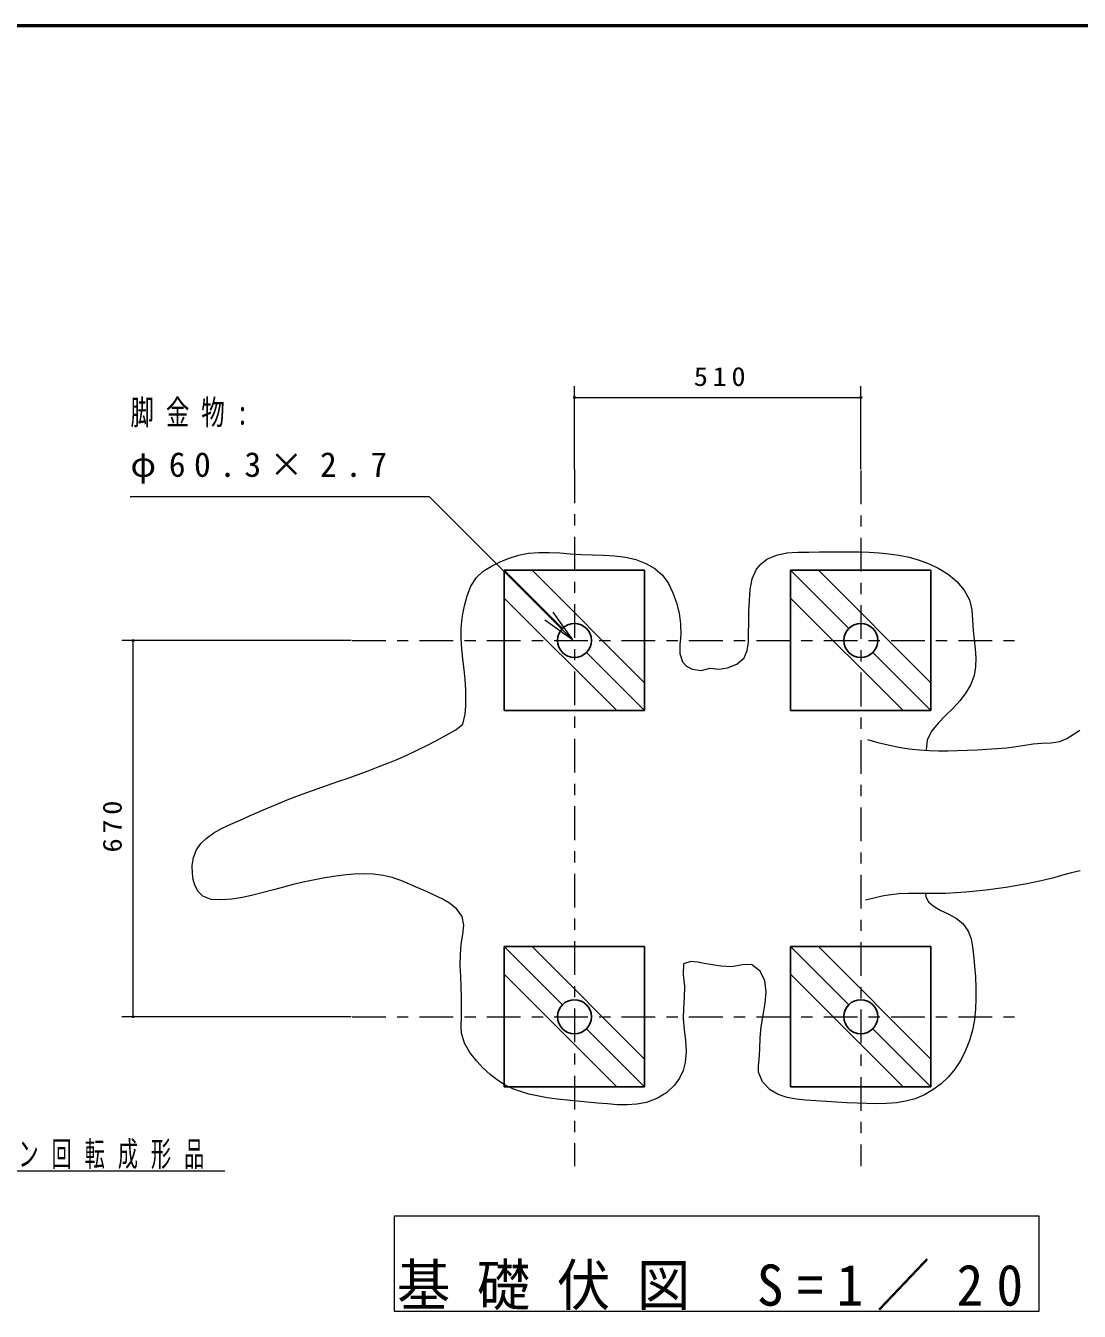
# Model space of a CAD drawing. Units: millimetres on the paper, scale 1:20. Extents: x -365 to 0, y -5 to 257.
# Drawn here: x -238 to -144.2, y 142.5 to 257 of the extents above; entities that cross this region are included whole.
import ezdxf

# ---------------------------------------------------------------- set-up
doc = ezdxf.new("R2010")
doc.units = ezdxf.units.MM
doc.linetypes.add('USER2', pattern=[6, 3, -1, 1, -1])
doc.layers.add('LY_1', color=7, linetype='Continuous', lineweight=13)
doc.styles.add('ＭＳ ゴシック', font='')
doc.styles.get('ＭＳ ゴシック').set_extended_font_data('MS Gothic')

# ---------------------------------------------------------------- blocks, each defined once
blk = doc.blocks.new('dimension_origin')
at = {"color": 0, "linetype": 'Continuous', "lineweight": -2}
blk.add_circle((0, 0), 1.25, dxfattribs=at)

msp = doc.modelspace()

# ---------------------------------------------------------------- linework, layer by layer
at = {"layer": 'LY_1', "lineweight": 50}
msp.add_line((0, 257), (-365, 257), dxfattribs=at)
at = {"layer": 'LY_1'}
for p, q in [((-189.121, 217.503), (-189.121, 224.901)), ((-163.621, 217.503), (-163.621, 224.901)), ((-189.121, 223.901), (-163.621, 223.901)), ((-202.039, 215.046), (-228.704, 215.046)), ((-189.286, 202.315), (-202.039, 215.046)), ((-195.371, 208.523), (-190.19, 203.343)), ((-192.896, 208.523), (-182.871, 198.498)), ((-169.871, 208.523), (-164.69, 203.343)), ((-167.396, 208.523), (-157.371, 198.498)), ((-195.371, 206.048), (-185.346, 196.023)), ((-169.871, 206.048), (-159.846, 196.023)), ((-189.286, 202.315), (-191.763, 204.081)), ((-191.056, 204.788), (-189.286, 202.315)), ((-209.021, 202.273), (-229.425, 202.273)), ((-228.425, 168.773), (-228.425, 202.273)), ((-188.051, 201.204), (-182.871, 196.023)), ((-162.551, 201.204), (-157.371, 196.023)), ((-195.371, 175.023), (-190.19, 169.843)), ((-192.896, 175.023), (-182.871, 164.998)), ((-169.871, 175.023), (-164.69, 169.843)), ((-167.396, 175.023), (-157.371, 164.998)), ((-195.371, 172.548), (-185.346, 162.523)), ((-169.871, 172.548), (-159.846, 162.523)), ((-209.021, 168.773), (-229.425, 168.773)), ((-188.051, 167.704), (-182.871, 162.523)), ((-162.551, 167.704), (-157.371, 162.523)), ((-262.264, 155.052), (-220.264, 155.052)), ((-205.168, 151.019), (-205.168, 142.546)), ((-147.742, 151.019), (-205.168, 151.019)), ((-147.742, 142.546), (-147.742, 151.019)), ((-205.168, 142.546), (-147.742, 142.546))]:
    msp.add_line(p, q, dxfattribs=at)
at = {"layer": 'LY_1', "linetype": 'USER2'}
for p, q in [((-189.121, 217.503), (-189.121, 155.479)), ((-163.621, 217.403), (-163.621, 155.479)), ((-208.921, 202.273), (-149.213, 202.273)), ((-208.921, 168.773), (-149.09, 168.773))]:
    msp.add_line(p, q, dxfattribs=at)
at = {"layer": 'LY_1', "lineweight": 25}
for p, q in [((-195.371, 208.523), (-195.371, 196.023)), ((-182.871, 208.523), (-195.371, 208.523)), ((-182.871, 196.023), (-182.871, 208.523)), ((-169.871, 208.523), (-169.871, 196.023)), ((-157.371, 208.523), (-169.871, 208.523)), ((-157.371, 196.023), (-157.371, 208.523)), ((-195.371, 196.023), (-182.871, 196.023)), ((-169.871, 196.023), (-157.371, 196.023)), ((-195.371, 175.023), (-195.371, 162.523)), ((-182.871, 175.023), (-195.371, 175.023)), ((-182.871, 162.523), (-182.871, 175.023)), ((-169.871, 175.023), (-169.871, 162.523)), ((-157.371, 175.023), (-169.871, 175.023)), ((-157.371, 162.523), (-157.371, 175.023)), ((-195.371, 162.523), (-182.871, 162.523)), ((-169.871, 162.523), (-157.371, 162.523))]:
    msp.add_line(p, q, dxfattribs=at)
at = {"layer": 'LY_1'}
for points in [[(-223.145, 181.512), (-223.165, 182.238), (-223.051, 182.961), (-222.787, 183.635), (-222.408, 184.181), (-221.932, 184.648), (-221.244, 185.139), (-220.499, 185.544), (-219.726, 185.905), (-218.892, 186.282), (-218.058, 186.654), (-217.225, 187.02), (-216.389, 187.378), (-215.551, 187.728), (-214.708, 188.068), (-213.86, 188.397), (-212.951, 188.735), (-212.036, 189.062), (-211.119, 189.383), (-210.202, 189.702), (-209.288, 190.02), (-208.38, 190.344), (-207.492, 190.669), (-206.611, 191.005), (-205.737, 191.353), (-204.867, 191.715), (-204.001, 192.094), (-203.138, 192.492), (-202.277, 192.911), (-201.417, 193.354), (-200.557, 193.823), (-199.696, 194.32), (-199.071, 194.821), (-198.85, 195.704), (-198.804, 196.448), (-198.788, 197.171), (-198.804, 197.886), (-198.867, 198.789), (-198.96, 199.698), (-199.061, 200.613), (-199.15, 201.528), (-199.206, 202.442), (-199.206, 203.35), (-199.131, 204.251), (-199.04, 204.8), (-198.922, 205.351), (-198.679, 206.252), (-198.34, 207.111), (-197.854, 207.868), (-197.245, 208.438), (-196.523, 208.898), (-195.744, 209.278), (-194.933, 209.609), (-194.113, 209.863), (-193.212, 210.03), (-192.294, 210.1), (-191.362, 210.1), (-190.419, 210.056), (-189.467, 209.992), (-188.508, 209.936), (-187.513, 209.901), (-186.523, 209.87), (-185.544, 209.808), (-184.585, 209.686), (-183.655, 209.47), (-182.76, 209.129), (-181.976, 208.674), (-181.294, 208.081), (-180.752, 207.337), (-180.348, 206.496), (-180.044, 205.61), (-179.807, 204.686), (-179.667, 203.746), (-179.655, 202.769), (-179.734, 201.921), (-179.745, 201.101), (-179.512, 200.376), (-179.143, 199.976), (-178.65, 199.705), (-177.835, 199.607), (-177.038, 199.802)], [(-177.038, 199.802), (-176.276, 199.727), (-175.503, 199.824), (-174.657, 200.158), (-174.01, 200.73), (-173.726, 201.38), (-173.625, 202.126), (-173.611, 202.902), (-173.603, 203.894), (-173.581, 204.859), (-173.545, 205.833), (-173.481, 206.809), (-173.304, 207.76), (-172.915, 208.616), (-172.497, 209.104), (-171.985, 209.495), (-171.132, 209.875), (-170.206, 210.063), (-169.234, 210.128), (-168.248, 210.138), (-167.329, 210.146), (-166.42, 210.159), (-165.521, 210.17), (-164.63, 210.173), (-163.745, 210.163), (-162.866, 210.132), (-161.989, 210.075), (-161.115, 209.985), (-160.241, 209.857), (-159.319, 209.671), (-158.408, 209.423), (-157.518, 209.1), (-156.662, 208.689), (-155.85, 208.178), (-155.061, 207.517), (-154.403, 206.744), (-153.946, 205.873), (-153.737, 205.007), (-153.656, 204.094), (-153.606, 203.16), (-153.528, 202.336), (-153.44, 201.518), (-153.383, 200.711), (-153.4, 199.919), (-153.531, 199.147), (-153.825, 198.363), (-154.25, 197.621), (-154.767, 196.935), (-155.402, 196.245), (-156.067, 195.59), (-156.729, 194.918), (-157.305, 194.22), (-157.697, 193.428), (-157.798, 192.498)], [(-163.026, 193.462), (-162.114, 193.197), (-161.191, 192.966), (-160.26, 192.774), (-159.322, 192.624), (-158.379, 192.52), (-157.535, 192.468), (-156.69, 192.447), (-155.843, 192.451), (-154.995, 192.472), (-154.147, 192.503), (-153.267, 192.539), (-152.389, 192.584), (-151.512, 192.644), (-150.639, 192.724), (-149.77, 192.83), (-149.016, 192.944), (-148.258, 193.052), (-147.492, 193.125), (-146.678, 193.164), (-145.892, 193.285), (-145.275, 193.54), (-144.691, 193.897), (-144.12, 194.29)], [(-176.088, 173.27), (-176.835, 173.386), (-177.572, 173.512), (-178.153, 173.633), (-178.772, 173.677), (-179.41, 173.471), (-179.432, 172.519), (-179.327, 171.447), (-179.346, 170.462), (-179.407, 169.522), (-179.426, 168.585), (-179.35, 167.631), (-179.237, 166.654), (-179.175, 165.673), (-179.251, 164.702), (-179.448, 163.979), (-179.768, 163.297), (-180.202, 162.681), (-180.925, 162.004), (-181.777, 161.49), (-182.705, 161.143), (-183.561, 160.976), (-184.431, 160.916), (-185.311, 160.936), (-186.194, 161.003), (-187.077, 161.088), (-187.981, 161.169), (-188.88, 161.246), (-189.775, 161.329), (-190.666, 161.429), (-191.555, 161.555), (-192.443, 161.716), (-193.185, 161.887), (-193.916, 162.1), (-194.625, 162.363), (-195.301, 162.688), (-195.992, 163.119), (-196.637, 163.624), (-197.245, 164.192), (-197.822, 164.813), (-198.436, 165.577), (-198.92, 166.402), (-199.177, 167.293), (-199.201, 167.932), (-199.196, 168.816), (-199.191, 169.697), (-199.194, 170.575), (-199.215, 171.446), (-199.258, 172.382), (-199.294, 173.319), (-199.287, 174.269), (-199.199, 175.241), (-199.062, 176.094), (-198.99, 176.924), (-199.134, 177.687), (-199.59, 178.34), (-200.242, 178.873), (-200.915, 179.271), (-201.607, 179.601), (-202.309, 179.906), (-203.062, 180.244), (-203.819, 180.582), (-204.585, 180.895), (-205.363, 181.161), (-206.157, 181.354), (-207.019, 181.463), (-207.894, 181.487), (-208.773, 181.451), (-209.686, 181.371), (-210.594, 181.256), (-211.496, 181.11), (-212.393, 180.938), (-213.284, 180.743), (-214.17, 180.531), (-215.05, 180.306), (-215.924, 180.071), (-216.838, 179.823), (-217.756, 179.589), (-218.686, 179.391), (-219.64, 179.247), (-220.625, 179.178), (-221.476, 179.22), (-222.226, 179.495), (-222.653, 179.925), (-222.948, 180.478), (-223.096, 180.989), (-223.145, 181.512)], [(-144.066, 181.751), (-144.859, 181.584), (-145.643, 181.372), (-146.426, 181.151), (-147.274, 180.931), (-148.128, 180.737), (-148.986, 180.565), (-149.848, 180.412), (-150.714, 180.277), (-151.581, 180.156), (-152.451, 180.048), (-153.352, 179.948), (-154.253, 179.862), (-155.156, 179.796), (-156.061, 179.752), (-156.966, 179.734), (-157.782, 179.741), (-158.598, 179.753), (-159.413, 179.749), (-160.226, 179.708), (-160.974, 179.625), (-161.718, 179.499), (-162.456, 179.338), (-163.186, 179.149)], [(-157.864, 179.751), (-157.831, 179.433), (-157.574, 178.988), (-157.163, 178.636), (-156.476, 178.23), (-155.769, 177.888), (-155.105, 177.526), (-154.517, 177.058), (-154.051, 176.397), (-153.797, 175.714), (-153.659, 174.989), (-153.579, 174.245), (-153.491, 173.277), (-153.417, 172.314), (-153.369, 171.357), (-153.359, 170.403), (-153.401, 169.453), (-153.506, 168.505), (-153.683, 167.569), (-153.94, 166.648), (-154.281, 165.754), (-154.712, 164.899), (-155.239, 164.099), (-155.817, 163.413), (-156.47, 162.796), (-157.188, 162.26), (-157.959, 161.814), (-158.772, 161.471), (-159.601, 161.24), (-160.453, 161.1), (-161.321, 161.032), (-162.198, 161.019), (-163.078, 161.04), (-163.953, 161.078), (-164.872, 161.118), (-165.785, 161.161), (-166.696, 161.21), (-167.612, 161.269), (-168.537, 161.345), (-169.369, 161.436), (-170.187, 161.589), (-170.965, 161.85), (-171.678, 162.264), (-172.361, 162.969), (-172.727, 163.843), (-172.741, 164.391), (-172.683, 164.945), (-172.616, 165.92), (-172.575, 166.891), (-172.491, 167.885), (-172.32, 168.922), (-172.139, 169.97), (-172.054, 170.994), (-172.171, 171.955), (-172.596, 172.818), (-173.344, 173.408), (-174.196, 173.402), (-175.095, 173.221), (-176.088, 173.27)]]:
    msp.add_lwpolyline(points, dxfattribs=at)
at = {"layer": 'LY_1', "lineweight": 25}
for centre in [(-189.121, 202.273), (-163.621, 202.273), (-189.121, 168.773), (-163.621, 168.773)]:
    msp.add_circle(centre, 1.512, dxfattribs=at)

# ---------------------------------------------------------------- block references
at = {"layer": 'LY_1', "xscale": 0.0667, "yscale": 0.0667}
msp.add_blockref('dimension_origin', (-189.121, 223.901), dxfattribs=at)
for p, rotation in [((-163.621, 223.901), 180), ((-228.425, 202.273), 270), ((-228.425, 168.773), 90)]:
    msp.add_blockref('dimension_origin', p, dxfattribs=dict(at, rotation=rotation))

# ---------------------------------------------------------------- texts
at = {"layer": 'LY_1', "style": 'ＭＳ ゴシック'}
for s, insert, char_height, attachment_point in [('\\T1.33;\\W1.1;510', (-175.981, 224.901), 1.686, 8), ('\\T1.5;\\W0.7;脚金物:', (-228.665, 221.238), 2.199, 7), ('\\T1.5;φ60.3×2.7', (-228.665, 216.238), 2.199, 7), ('\\T1.64;\\W0.6;本体：ポリエチレン回転成形品', (-262.264, 155.202), 2.199, 7), ('\\T1.5;\\W0.95;基礎伏図\\~S=1／20', (-176.455, 142.616), 3.666, 8)]:
    msp.add_mtext(s, dxfattribs=dict(at, insert=insert, char_height=char_height, attachment_point=attachment_point))
at = {"layer": 'LY_1', "insert": (-229.425, 185.91), "char_height": 1.686, "attachment_point": 8, "rotation": 90, "style": 'ＭＳ ゴシック'}
msp.add_mtext('\\T1.33;\\W1.1;670', dxfattribs=at)

doc.saveas('drawing.dxf')
